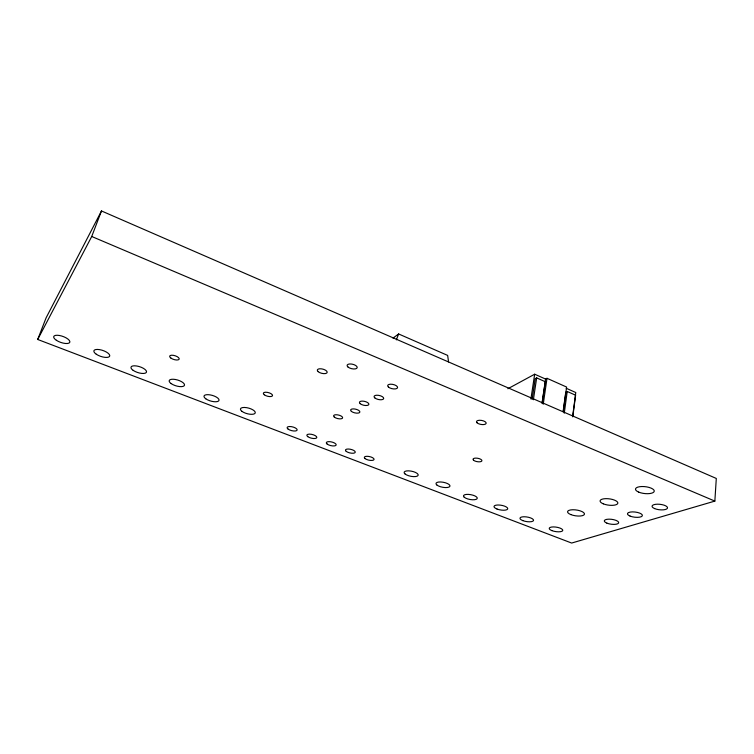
<?xml version="1.0" encoding="UTF-8"?>
<svg xmlns="http://www.w3.org/2000/svg" width="754" height="754" viewBox="0 0 754 754"><rect width="100%" height="100%" fill="white"/><g stroke="black" fill="none" stroke-linecap="round" stroke-linejoin="round"><path stroke-width="1.13" d="M714.849 501.099L716.3 478.451L101.479 210.95L46.126 317.792L37.7 339.47L571.655 543.05L714.849 501.099L91.724 236.492L37.7 339.47M572.729 415.756L575.773 392.523L566.207 388.263M572.776 416.877L575.613 395.209L567.215 391.477L565.745 392.203L563.106 411.665M564.275 413.183L567.215 391.477M563.285 411.543L566.612 387.056L547.008 378.31L545.576 379.064L534.671 374.21L507.876 388.744M543.238 404.21L547.008 378.31M542.126 402.674L545.576 379.064M542.098 403.541L545.283 381.731L536.659 377.895L535.236 378.659L532.107 399.403M533.38 399.752L536.659 377.895M530.91 398.998L534.671 374.21M91.724 236.492L101.479 210.95M396.359 339.875L398.63 333.965L447.659 355.417L448.545 361.892M393.013 338.112L398.63 333.965M477.009 422.758A4.92 2.036 9.9 0 0 485.406 424.144A4.92 2.036 9.9 0 0 481.599 420.421A4.92 2.036 9.9 0 0 477.009 422.758M170.904 358.084A4.976 1.979 17.4 0 0 179 359.413A4.976 1.979 17.4 0 0 173.392 355.332A4.976 1.979 17.4 0 0 170.904 358.084M264.305 394.785A4.741 1.876 15 0 0 272.203 396.104A4.741 1.876 15 0 0 267.321 392.363A4.741 1.876 15 0 0 264.305 394.785M334.352 417.122A4.647 1.828 13.3 0 0 342.193 418.432A4.647 1.828 13.3 0 0 337.773 414.879A4.647 1.828 13.3 0 0 334.352 417.122M388.385 387A5.061 2.177 12.2 0 0 396.99 388.404A5.061 2.177 12.2 0 0 392.504 384.342A5.061 2.177 12.2 0 0 388.385 387M351.383 411.364A4.741 1.904 13 0 0 359.394 412.702A4.741 1.904 13 0 0 354.983 409.036A4.741 1.904 13 0 0 351.383 411.364M405.087 473.993A7.163 2.573 11.5 0 0 417.282 476.113A7.163 2.573 11.5 0 0 411.118 471.109A7.163 2.573 11.5 0 0 405.087 473.993M436.858 484.992A7.106 2.516 10.8 0 0 448.969 487.093A7.106 2.516 10.8 0 0 443.135 482.24A7.106 2.516 10.8 0 0 436.858 484.992M464.247 497.244A7.012 2.441 10.3 0 0 476.208 499.327A7.012 2.441 10.3 0 0 470.694 494.652A7.012 2.441 10.3 0 0 464.247 497.244M497.018 509.035A6.975 2.385 9.7 0 0 507.744 508.818A6.975 2.385 9.7 0 0 497.876 504.991A6.975 2.385 9.7 0 0 497.018 509.035M522.805 520.618A6.89 2.309 9.2 0 0 533.54 520.477A6.89 2.309 9.2 0 0 523.917 516.754A6.89 2.309 9.2 0 0 522.805 520.618M551.928 530.637A6.861 2.253 8.7 0 0 562.738 530.562A6.861 2.253 8.7 0 0 553.323 526.914A6.861 2.253 8.7 0 0 551.928 530.637M56.343 340.261A8.539 3.186 19.5 0 0 69.707 342.476A8.539 3.186 19.5 0 0 59.246 335.455A8.539 3.186 19.5 0 0 56.343 340.261M96.267 354.22A8.351 3.148 18.7 0 0 109.547 356.425A8.351 3.148 18.7 0 0 99.585 349.63A8.351 3.148 18.7 0 0 96.267 354.22M133.156 370.355A8.134 3.073 17.8 0 0 146.248 372.542A8.134 3.073 17.8 0 0 136.823 366.01A8.134 3.073 17.8 0 0 133.156 370.355M365.068 458.602A5.005 1.828 12.4 0 0 373.55 460.053A5.005 1.828 12.4 0 0 368.97 456.472A5.005 1.828 12.4 0 0 365.068 458.602M346.246 451.382A5.042 1.857 12.8 0 0 354.776 452.843A5.042 1.857 12.8 0 0 350.054 449.186A5.042 1.857 12.8 0 0 346.246 451.382M171.158 383.598A7.983 3.025 16.9 0 0 184.165 385.784A7.983 3.025 16.9 0 0 175.201 379.451A7.983 3.025 16.9 0 0 171.158 383.598M205.795 398.8A7.804 2.941 16.1 0 0 218.632 400.968A7.804 2.941 16.1 0 0 210.14 394.889A7.804 2.941 16.1 0 0 205.795 398.8M242.025 411.401A7.681 2.903 15.2 0 0 254.786 413.569A7.681 2.903 15.2 0 0 246.709 407.669A7.681 2.903 15.2 0 0 242.025 411.401M654.623 508.592A7.785 2.743 6.4 0 0 667.365 508.356A7.785 2.743 6.4 0 0 657.356 504.19A7.785 2.743 6.4 0 0 654.623 508.592M630.071 516.085A7.521 2.592 7 0 0 642.276 515.896A7.521 2.592 7 0 0 632.446 511.891A7.521 2.592 7 0 0 630.071 516.085M606.913 523.153A7.267 2.46 7.6 0 0 618.61 523.022A7.267 2.46 7.6 0 0 608.968 519.157A7.267 2.46 7.6 0 0 606.913 523.153M638.704 492.117A9.444 3.45 6.5 0 0 654.095 491.693A9.444 3.45 6.5 0 0 641.842 486.528A9.444 3.45 6.5 0 0 638.704 492.117M603.294 503.832A8.973 3.186 7.4 0 0 617.743 503.521A8.973 3.186 7.4 0 0 605.83 498.648A8.973 3.186 7.4 0 0 603.294 503.832M570.806 514.586A8.548 2.941 8.2 0 0 584.407 514.369A8.548 2.941 8.2 0 0 572.814 509.751A8.548 2.941 8.2 0 0 570.806 514.586M327.151 444.059A5.08 1.885 13.2 0 0 335.728 445.52A5.08 1.885 13.2 0 0 330.846 441.797A5.08 1.885 13.2 0 0 327.151 444.059M307.764 436.623A5.127 1.904 13.7 0 0 316.388 438.093A5.127 1.904 13.7 0 0 311.355 434.295A5.127 1.904 13.7 0 0 307.764 436.623M288.094 429.083A5.174 1.932 14.2 0 0 296.765 430.553A5.174 1.932 14.2 0 0 291.572 426.679A5.174 1.932 14.2 0 0 288.094 429.083M374.795 397.876A4.92 2.064 12.5 0 0 383.155 399.252A4.92 2.064 12.5 0 0 378.706 395.36A4.92 2.064 12.5 0 0 374.795 397.876M318.188 371.665A5.071 2.177 14.1 0 0 326.727 373.06A5.071 2.177 14.1 0 0 321.807 368.894A5.071 2.177 14.1 0 0 318.188 371.665M347.924 366.953A5.184 2.281 13.4 0 0 356.689 368.376A5.184 2.281 13.4 0 0 351.845 364.088A5.184 2.281 13.4 0 0 347.924 366.953M360.186 403.673A4.835 1.989 12.8 0 0 368.376 405.03A4.835 1.989 12.8 0 0 363.928 401.241A4.835 1.989 12.8 0 0 360.186 403.673M473.484 460.166A4.533 1.725 10 0 0 481.222 461.486A4.533 1.725 10 0 0 477.687 458.262A4.533 1.725 10 0 0 473.484 460.166"/></g></svg>
